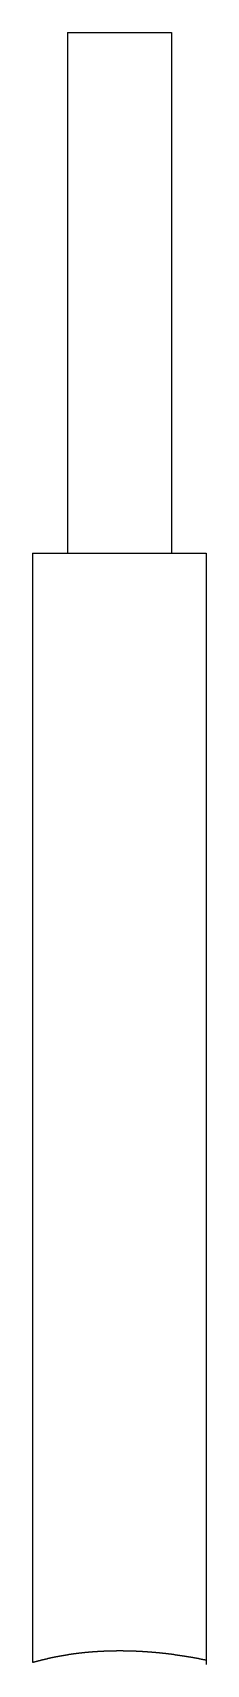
# Model space of a CAD drawing. Extents: x -442 to -171, y 52 to 247.
# Drawn here: x -344.65 to -343.65, y 173.74 to 183.15 of the extents above; entities that cross this region are included whole.
import ezdxf

# ---------------------------------------------------------------- set-up
doc = ezdxf.new("R2010")
doc.units = 0
doc.layers.get('0').update_dxf_attribs({"linetype": 'CONTINUOUS'})

msp = doc.modelspace()

# ---------------------------------------------------------------- linework, layer by layer
at = {"color": 7, "linetype": 'CONTINUOUS'}
for p, q in [((-344.451, 183.1481), (-344.451, 180.1481)), ((-344.451, 183.1481), (-343.851, 183.1481)), ((-343.851, 183.1481), (-343.851, 180.1481)), ((-344.651, 180.1481), (-344.651, 173.754)), ((-344.651, 180.1481), (-343.651, 180.1481)), ((-343.651, 180.1481), (-343.651, 173.7439))]:
    msp.add_line(p, q, dxfattribs=at)
at = {"color": 7}
msp.add_polyline3d([(-343.6507, 173.7678, 0), (-343.6517, 173.7678, 0), (-343.6527, 173.7678, 0), (-343.6537, 173.7678, 0), (-343.6547, 173.7678, 0), (-343.6557, 173.7688, 0), (-343.6567, 173.7688, 0), (-343.6577, 173.7688, 0), (-343.6577, 173.7688, 0), (-343.6587, 173.7688, 0), (-343.6597, 173.7698, 0), (-343.6607, 173.7698, 0), (-343.6617, 173.7698, 0), (-343.6627, 173.7698, 0), (-343.6637, 173.7698, 0), (-343.6647, 173.7698, 0), (-343.6647, 173.7708, 0), (-343.6657, 173.7708, 0), (-343.6667, 173.7708, 0), (-343.6677, 173.7708, 0), (-343.6687, 173.7708, 0), (-343.6697, 173.7708, 0), (-343.6707, 173.7718, 0), (-343.6717, 173.7718, 0), (-343.6727, 173.7718, 0), (-343.6727, 173.7718, 0), (-343.6737, 173.7718, 0), (-343.6747, 173.7718, 0), (-343.6757, 173.7728, 0), (-343.6767, 173.7728, 0), (-343.6777, 173.7728, 0), (-343.6787, 173.7728, 0), (-343.6797, 173.7728, 0), (-343.6807, 173.7728, 0), (-343.6807, 173.7738, 0), (-343.6817, 173.7738, 0), (-343.6827, 173.7738, 0), (-343.6837, 173.7738, 0), (-343.6847, 173.7738, 0), (-343.6857, 173.7748, 0), (-343.6867, 173.7748, 0), (-343.6877, 173.7748, 0), (-343.6887, 173.7748, 0), (-343.6887, 173.7748, 0), (-343.6897, 173.7748, 0), (-343.6907, 173.7758, 0), (-343.6917, 173.7758, 0), (-343.6927, 173.7758, 0), (-343.6937, 173.7758, 0), (-343.6947, 173.7758, 0), (-343.6957, 173.7758, 0), (-343.6957, 173.7768, 0), (-343.6967, 173.7768, 0), (-343.6977, 173.7768, 0), (-343.6987, 173.7768, 0), (-343.6997, 173.7768, 0), (-343.7007, 173.7768, 0), (-343.7017, 173.7778, 0), (-343.7027, 173.7778, 0), (-343.7037, 173.7778, 0), (-343.7037, 173.7778, 0), (-343.7047, 173.7778, 0), (-343.7057, 173.7778, 0), (-343.7067, 173.7788, 0), (-343.7077, 173.7788, 0), (-343.7087, 173.7788, 0), (-343.7097, 173.7788, 0), (-343.7107, 173.7788, 0), (-343.7117, 173.7788, 0), (-343.7117, 173.7788, 0), (-343.7127, 173.7798, 0), (-343.7137, 173.7798, 0), (-343.7147, 173.7798, 0), (-343.7157, 173.7798, 0), (-343.7167, 173.7798, 0), (-343.7177, 173.7798, 0), (-343.7187, 173.7808, 0), (-343.7197, 173.7808, 0), (-343.7197, 173.7808, 0), (-343.7207, 173.7808, 0), (-343.7217, 173.7808, 0), (-343.7227, 173.7808, 0), (-343.7237, 173.7818, 0), (-343.7247, 173.7818, 0), (-343.7257, 173.7818, 0), (-343.7267, 173.7818, 0), (-343.7277, 173.7818, 0), (-343.7277, 173.7818, 0), (-343.7287, 173.7828, 0), (-343.7297, 173.7828, 0), (-343.7307, 173.7828, 0), (-343.7317, 173.7828, 0), (-343.7327, 173.7828, 0), (-343.7337, 173.7828, 0), (-343.7347, 173.7828, 0), (-343.7357, 173.7838, 0), (-343.7357, 173.7838, 0), (-343.7367, 173.7838, 0), (-343.7377, 173.7838, 0), (-343.7387, 173.7838, 0), (-343.7397, 173.7838, 0), (-343.7407, 173.7848, 0), (-343.7417, 173.7848, 0), (-343.7427, 173.7848, 0), (-343.7437, 173.7848, 0), (-343.7437, 173.7848, 0), (-343.7447, 173.7848, 0), (-343.7457, 173.7848, 0), (-343.7467, 173.7858, 0), (-343.7477, 173.7858, 0), (-343.7487, 173.7858, 0), (-343.7497, 173.7858, 0), (-343.7507, 173.7858, 0), (-343.7517, 173.7858, 0), (-343.7517, 173.7858, 0), (-343.7527, 173.7868, 0), (-343.7537, 173.7868, 0), (-343.7547, 173.7868, 0), (-343.7557, 173.7868, 0), (-343.7567, 173.7868, 0), (-343.7577, 173.7868, 0), (-343.7587, 173.7878, 0), (-343.7597, 173.7878, 0), (-343.7597, 173.7878, 0), (-343.7607, 173.7878, 0), (-343.7617, 173.7878, 0), (-343.7627, 173.7878, 0), (-343.7637, 173.7878, 0), (-343.7647, 173.7888, 0), (-343.7657, 173.7888, 0), (-343.7667, 173.7888, 0), (-343.7677, 173.7888, 0), (-343.7677, 173.7888, 0), (-343.7687, 173.7888, 0), (-343.7697, 173.7888, 0), (-343.7707, 173.7898, 0), (-343.7717, 173.7898, 0), (-343.7727, 173.7898, 0), (-343.7737, 173.7898, 0), (-343.7747, 173.7898, 0), (-343.7757, 173.7898, 0), (-343.7767, 173.7898, 0), (-343.7767, 173.7908, 0), (-343.7777, 173.7908, 0), (-343.7787, 173.7908, 0), (-343.7797, 173.7908, 0), (-343.7807, 173.7908, 0), (-343.7817, 173.7908, 0), (-343.7827, 173.7908, 0), (-343.7837, 173.7918, 0), (-343.7847, 173.7918, 0), (-343.7847, 173.7918, 0), (-343.7857, 173.7918, 0), (-343.7867, 173.7918, 0), (-343.7877, 173.7918, 0), (-343.7887, 173.7918, 0), (-343.7897, 173.7928, 0), (-343.7907, 173.7928, 0), (-343.7917, 173.7928, 0), (-343.7927, 173.7928, 0), (-343.7927, 173.7928, 0), (-343.7937, 173.7928, 0), (-343.7947, 173.7928, 0), (-343.7957, 173.7938, 0), (-343.7967, 173.7938, 0), (-343.7977, 173.7938, 0), (-343.7987, 173.7938, 0), (-343.7997, 173.7938, 0), (-343.8007, 173.7938, 0), (-343.8007, 173.7938, 0), (-343.8017, 173.7938, 0), (-343.8027, 173.7948, 0), (-343.8037, 173.7948, 0), (-343.8047, 173.7948, 0), (-343.8057, 173.7948, 0), (-343.8067, 173.7948, 0), (-343.8077, 173.7948, 0), (-343.8087, 173.7948, 0), (-343.8097, 173.7958, 0), (-343.8097, 173.7958, 0), (-343.8107, 173.7958, 0), (-343.8117, 173.7958, 0), (-343.8127, 173.7958, 0), (-343.8137, 173.7958, 0), (-343.8147, 173.7958, 0), (-343.8157, 173.7958, 0), (-343.8167, 173.7968, 0), (-343.8177, 173.7968, 0), (-343.8177, 173.7968, 0), (-343.8187, 173.7968, 0), (-343.8197, 173.7968, 0), (-343.8207, 173.7968, 0), (-343.8217, 173.7968, 0), (-343.8227, 173.7968, 0), (-343.8237, 173.7978, 0), (-343.8247, 173.7978, 0), (-343.8257, 173.7978, 0), (-343.8257, 173.7978, 0), (-343.8267, 173.7978, 0), (-343.8277, 173.7978, 0), (-343.8287, 173.7978, 0), (-343.8297, 173.7978, 0), (-343.8307, 173.7988, 0), (-343.8317, 173.7988, 0), (-343.8327, 173.7988, 0), (-343.8337, 173.7988, 0), (-343.8347, 173.7988, 0), (-343.8347, 173.7988, 0), (-343.8357, 173.7988, 0), (-343.8367, 173.7988, 0), (-343.8377, 173.7998, 0), (-343.8387, 173.7998, 0), (-343.8397, 173.7998, 0), (-343.8407, 173.7998, 0), (-343.8417, 173.7998, 0), (-343.8427, 173.7998, 0), (-343.8427, 173.7998, 0), (-343.8437, 173.7998, 0), (-343.8447, 173.8008, 0), (-343.8457, 173.8008, 0), (-343.8467, 173.8008, 0), (-343.8477, 173.8008, 0), (-343.8487, 173.8008, 0), (-343.8497, 173.8008, 0), (-343.8507, 173.8008, 0), (-343.8517, 173.8008, 0), (-343.8517, 173.8018, 0), (-343.8527, 173.8018, 0), (-343.8537, 173.8018, 0), (-343.8547, 173.8018, 0), (-343.8557, 173.8018, 0), (-343.8567, 173.8018, 0), (-343.8577, 173.8018, 0), (-343.8587, 173.8018, 0), (-343.8597, 173.8018, 0), (-343.8597, 173.8028, 0), (-343.8607, 173.8028, 0), (-343.8617, 173.8028, 0), (-343.8627, 173.8028, 0), (-343.8637, 173.8028, 0), (-343.8647, 173.8028, 0), (-343.8657, 173.8028, 0), (-343.8667, 173.8028, 0), (-343.8677, 173.8028, 0), (-343.8687, 173.8038, 0), (-343.8687, 173.8038, 0), (-343.8697, 173.8038, 0), (-343.8707, 173.8038, 0), (-343.8717, 173.8038, 0), (-343.8727, 173.8038, 0), (-343.8737, 173.8038, 0), (-343.8747, 173.8038, 0), (-343.8757, 173.8038, 0), (-343.8767, 173.8048, 0), (-343.8767, 173.8048, 0), (-343.8777, 173.8048, 0), (-343.8787, 173.8048, 0), (-343.8797, 173.8048, 0), (-343.8807, 173.8048, 0), (-343.8817, 173.8048, 0), (-343.8827, 173.8048, 0), (-343.8837, 173.8048, 0), (-343.8847, 173.8058, 0), (-343.8857, 173.8058, 0), (-343.8857, 173.8058, 0), (-343.8867, 173.8058, 0), (-343.8877, 173.8058, 0), (-343.8887, 173.8058, 0), (-343.8897, 173.8058, 0), (-343.8907, 173.8058, 0), (-343.8917, 173.8058, 0), (-343.8927, 173.8058, 0), (-343.8937, 173.8068, 0), (-343.8947, 173.8068, 0), (-343.8947, 173.8068, 0), (-343.8957, 173.8068, 0), (-343.8967, 173.8068, 0), (-343.8977, 173.8068, 0), (-343.8987, 173.8068, 0), (-343.8997, 173.8068, 0), (-343.9007, 173.8068, 0), (-343.9017, 173.8068, 0), (-343.9027, 173.8078, 0), (-343.9027, 173.8078, 0), (-343.9037, 173.8078, 0), (-343.9047, 173.8078, 0), (-343.9057, 173.8078, 0), (-343.9067, 173.8078, 0), (-343.9077, 173.8078, 0), (-343.9087, 173.8078, 0), (-343.9097, 173.8078, 0), (-343.9107, 173.8078, 0), (-343.9117, 173.8088, 0), (-343.9117, 173.8088, 0), (-343.9127, 173.8088, 0), (-343.9137, 173.8088, 0), (-343.9147, 173.8088, 0), (-343.9157, 173.8088, 0), (-343.9167, 173.8088, 0), (-343.9177, 173.8088, 0), (-343.9187, 173.8088, 0), (-343.9197, 173.8088, 0), (-343.9207, 173.8088, 0), (-343.9207, 173.8098, 0), (-343.9217, 173.8098, 0), (-343.9227, 173.8098, 0), (-343.9237, 173.8098, 0), (-343.9247, 173.8098, 0), (-343.9257, 173.8098, 0), (-343.9267, 173.8098, 0), (-343.9277, 173.8098, 0), (-343.9287, 173.8098, 0), (-343.9297, 173.8098, 0), (-343.9297, 173.8098, 0), (-343.9307, 173.8108, 0), (-343.9317, 173.8108, 0), (-343.9327, 173.8108, 0), (-343.9337, 173.8108, 0), (-343.9347, 173.8108, 0), (-343.9357, 173.8108, 0), (-343.9367, 173.8108, 0), (-343.9377, 173.8108, 0), (-343.9377, 173.8108, 0), (-343.9387, 173.8108, 0), (-343.9397, 173.8108, 0), (-343.9407, 173.8118, 0), (-343.9417, 173.8118, 0), (-343.9427, 173.8118, 0), (-343.9437, 173.8118, 0), (-343.9447, 173.8118, 0), (-343.9457, 173.8118, 0), (-343.9467, 173.8118, 0), (-343.9467, 173.8118, 0), (-343.9477, 173.8118, 0), (-343.9487, 173.8118, 0), (-343.9497, 173.8118, 0), (-343.9507, 173.8118, 0), (-343.9517, 173.8128, 0), (-343.9527, 173.8128, 0), (-343.9537, 173.8128, 0), (-343.9547, 173.8128, 0), (-343.9557, 173.8128, 0), (-343.9557, 173.8128, 0), (-343.9567, 173.8128, 0), (-343.9577, 173.8128, 0), (-343.9587, 173.8128, 0), (-343.9597, 173.8128, 0), (-343.9607, 173.8128, 0), (-343.9617, 173.8128, 0), (-343.9627, 173.8128, 0), (-343.9637, 173.8138, 0), (-343.9647, 173.8138, 0), (-343.9647, 173.8138, 0), (-343.9657, 173.8138, 0), (-343.9667, 173.8138, 0), (-343.9677, 173.8138, 0), (-343.9687, 173.8138, 0), (-343.9697, 173.8138, 0), (-343.9707, 173.8138, 0), (-343.9717, 173.8138, 0), (-343.9727, 173.8138, 0), (-343.9737, 173.8138, 0), (-343.9737, 173.8138, 0), (-343.9747, 173.8148, 0), (-343.9757, 173.8148, 0), (-343.9767, 173.8148, 0), (-343.9777, 173.8148, 0), (-343.9787, 173.8148, 0), (-343.9797, 173.8148, 0), (-343.9807, 173.8148, 0), (-343.9817, 173.8148, 0), (-343.9827, 173.8148, 0), (-343.9827, 173.8148, 0), (-343.9837, 173.8148, 0), (-343.9847, 173.8148, 0), (-343.9857, 173.8148, 0), (-343.9867, 173.8148, 0), (-343.9877, 173.8148, 0), (-343.9887, 173.8158, 0), (-343.9897, 173.8158, 0), (-343.9907, 173.8158, 0), (-343.9917, 173.8158, 0), (-343.9917, 173.8158, 0), (-343.9927, 173.8158, 0), (-343.9937, 173.8158, 0), (-343.9947, 173.8158, 0), (-343.9957, 173.8158, 0), (-343.9967, 173.8158, 0), (-343.9977, 173.8158, 0), (-343.9987, 173.8158, 0), (-343.9997, 173.8158, 0), (-344.0007, 173.8158, 0), (-344.0007, 173.8158, 0), (-344.0017, 173.8168, 0), (-344.0027, 173.8168, 0), (-344.0037, 173.8168, 0), (-344.0047, 173.8168, 0), (-344.0057, 173.8168, 0), (-344.0067, 173.8168, 0), (-344.0077, 173.8168, 0), (-344.0087, 173.8168, 0), (-344.0097, 173.8168, 0), (-344.0097, 173.8168, 0), (-344.0107, 173.8168, 0), (-344.0117, 173.8168, 0), (-344.0127, 173.8168, 0), (-344.0137, 173.8168, 0), (-344.0147, 173.8168, 0), (-344.0157, 173.8168, 0), (-344.0167, 173.8168, 0), (-344.0177, 173.8178, 0), (-344.0187, 173.8178, 0), (-344.0187, 173.8178, 0), (-344.0197, 173.8178, 0), (-344.0207, 173.8178, 0), (-344.0217, 173.8178, 0), (-344.0227, 173.8178, 0), (-344.0237, 173.8178, 0), (-344.0247, 173.8178, 0), (-344.0257, 173.8178, 0), (-344.0267, 173.8178, 0), (-344.0277, 173.8178, 0), (-344.0277, 173.8178, 0), (-344.0287, 173.8178, 0), (-344.0297, 173.8178, 0), (-344.0307, 173.8178, 0), (-344.0317, 173.8178, 0), (-344.0327, 173.8178, 0), (-344.0337, 173.8178, 0), (-344.0347, 173.8178, 0), (-344.0357, 173.8188, 0), (-344.0367, 173.8188, 0), (-344.0367, 173.8188, 0), (-344.0377, 173.8188, 0), (-344.0387, 173.8188, 0), (-344.0397, 173.8188, 0), (-344.0407, 173.8188, 0), (-344.0417, 173.8188, 0), (-344.0427, 173.8188, 0), (-344.0437, 173.8188, 0), (-344.0447, 173.8188, 0), (-344.0457, 173.8188, 0), (-344.0467, 173.8188, 0), (-344.0467, 173.8188, 0), (-344.0477, 173.8188, 0), (-344.0487, 173.8188, 0), (-344.0497, 173.8188, 0), (-344.0507, 173.8188, 0), (-344.0517, 173.8188, 0), (-344.0527, 173.8188, 0), (-344.0537, 173.8188, 0), (-344.0547, 173.8188, 0), (-344.0557, 173.8188, 0), (-344.0557, 173.8198, 0), (-344.0567, 173.8198, 0), (-344.0577, 173.8198, 0), (-344.0587, 173.8198, 0), (-344.0597, 173.8198, 0), (-344.0607, 173.8198, 0), (-344.0617, 173.8198, 0), (-344.0627, 173.8198, 0), (-344.0637, 173.8198, 0), (-344.0647, 173.8198, 0), (-344.0647, 173.8198, 0), (-344.0657, 173.8198, 0), (-344.0667, 173.8198, 0), (-344.0677, 173.8198, 0), (-344.0687, 173.8198, 0), (-344.0697, 173.8198, 0), (-344.0707, 173.8198, 0), (-344.0717, 173.8198, 0), (-344.0727, 173.8198, 0), (-344.0737, 173.8198, 0), (-344.0737, 173.8198, 0), (-344.0747, 173.8198, 0), (-344.0757, 173.8198, 0), (-344.0767, 173.8198, 0), (-344.0777, 173.8198, 0), (-344.0787, 173.8198, 0), (-344.0797, 173.8198, 0), (-344.0807, 173.8198, 0), (-344.0817, 173.8198, 0), (-344.0827, 173.8208, 0), (-344.0827, 173.8208, 0), (-344.0837, 173.8208, 0), (-344.0847, 173.8208, 0), (-344.0857, 173.8208, 0), (-344.0867, 173.8208, 0), (-344.0877, 173.8208, 0), (-344.0887, 173.8208, 0), (-344.0897, 173.8208, 0), (-344.0907, 173.8208, 0), (-344.0917, 173.8208, 0), (-344.0917, 173.8208, 0), (-344.0927, 173.8208, 0), (-344.0937, 173.8208, 0), (-344.0947, 173.8208, 0), (-344.0957, 173.8208, 0), (-344.0967, 173.8208, 0), (-344.0977, 173.8208, 0), (-344.0987, 173.8208, 0), (-344.0997, 173.8208, 0), (-344.1007, 173.8208, 0), (-344.1017, 173.8208, 0), (-344.1017, 173.8208, 0), (-344.1027, 173.8208, 0), (-344.1037, 173.8208, 0), (-344.1047, 173.8208, 0), (-344.1057, 173.8208, 0), (-344.1067, 173.8208, 0), (-344.1077, 173.8208, 0), (-344.1087, 173.8208, 0), (-344.1097, 173.8208, 0), (-344.1107, 173.8208, 0), (-344.1107, 173.8208, 0), (-344.1117, 173.8208, 0), (-344.1127, 173.8208, 0), (-344.1137, 173.8208, 0), (-344.1147, 173.8208, 0), (-344.1157, 173.8208, 0), (-344.1167, 173.8208, 0), (-344.1177, 173.8208, 0), (-344.1187, 173.8208, 0), (-344.1197, 173.8208, 0), (-344.1197, 173.8208, 0), (-344.1207, 173.8208, 0), (-344.1217, 173.8208, 0), (-344.1227, 173.8208, 0), (-344.1237, 173.8208, 0), (-344.1247, 173.8208, 0), (-344.1257, 173.8208, 0), (-344.1267, 173.8208, 0), (-344.1277, 173.8208, 0), (-344.1287, 173.8208, 0), (-344.1287, 173.8208, 0), (-344.1297, 173.8218, 0), (-344.1307, 173.8218, 0), (-344.1317, 173.8218, 0), (-344.1327, 173.8218, 0), (-344.1337, 173.8218, 0), (-344.1347, 173.8218, 0), (-344.1357, 173.8218, 0), (-344.1367, 173.8218, 0), (-344.1377, 173.8218, 0), (-344.1387, 173.8218, 0), (-344.1387, 173.8218, 0), (-344.1397, 173.8218, 0), (-344.1407, 173.8218, 0), (-344.1417, 173.8218, 0), (-344.1427, 173.8218, 0), (-344.1437, 173.8218, 0), (-344.1447, 173.8218, 0), (-344.1457, 173.8218, 0), (-344.1467, 173.8218, 0), (-344.1477, 173.8218, 0), (-344.1477, 173.8218, 0), (-344.1487, 173.8218, 0), (-344.1497, 173.8218, 0), (-344.1507, 173.8218, 0), (-344.1517, 173.8218, 0), (-344.1527, 173.8218, 0), (-344.1537, 173.8218, 0), (-344.1547, 173.8218, 0), (-344.1557, 173.8218, 0), (-344.1567, 173.8218, 0), (-344.1567, 173.8218, 0), (-344.1577, 173.8218, 0), (-344.1587, 173.8218, 0), (-344.1597, 173.8218, 0), (-344.1607, 173.8218, 0), (-344.1617, 173.8218, 0), (-344.1627, 173.8218, 0), (-344.1637, 173.8218, 0), (-344.1647, 173.8218, 0), (-344.1657, 173.8218, 0), (-344.1657, 173.8218, 0), (-344.1667, 173.8218, 0), (-344.1677, 173.8218, 0), (-344.1687, 173.8218, 0), (-344.1697, 173.8208, 0), (-344.1707, 173.8208, 0), (-344.1717, 173.8208, 0), (-344.1727, 173.8208, 0), (-344.1737, 173.8208, 0), (-344.1747, 173.8208, 0), (-344.1757, 173.8208, 0), (-344.1757, 173.8208, 0), (-344.1767, 173.8208, 0), (-344.1777, 173.8208, 0), (-344.1787, 173.8208, 0), (-344.1797, 173.8208, 0), (-344.1807, 173.8208, 0), (-344.1817, 173.8208, 0), (-344.1827, 173.8208, 0), (-344.1837, 173.8208, 0), (-344.1847, 173.8208, 0), (-344.1847, 173.8208, 0), (-344.1857, 173.8208, 0), (-344.1867, 173.8208, 0), (-344.1877, 173.8208, 0), (-344.1887, 173.8208, 0), (-344.1897, 173.8208, 0), (-344.1907, 173.8208, 0), (-344.1917, 173.8208, 0), (-344.1927, 173.8208, 0), (-344.1937, 173.8208, 0), (-344.1937, 173.8208, 0), (-344.1947, 173.8208, 0), (-344.1957, 173.8208, 0), (-344.1967, 173.8208, 0), (-344.1977, 173.8208, 0), (-344.1987, 173.8208, 0), (-344.1997, 173.8208, 0), (-344.2007, 173.8208, 0), (-344.2017, 173.8208, 0), (-344.2027, 173.8208, 0), (-344.2027, 173.8208, 0), (-344.2037, 173.8208, 0), (-344.2047, 173.8208, 0), (-344.2057, 173.8208, 0), (-344.2067, 173.8208, 0), (-344.2077, 173.8208, 0), (-344.2087, 173.8208, 0), (-344.2097, 173.8208, 0), (-344.2107, 173.8208, 0), (-344.2117, 173.8208, 0), (-344.2127, 173.8208, 0), (-344.2127, 173.8208, 0), (-344.2137, 173.8208, 0), (-344.2147, 173.8208, 0), (-344.2157, 173.8208, 0), (-344.2167, 173.8198, 0), (-344.2177, 173.8198, 0), (-344.2187, 173.8198, 0), (-344.2197, 173.8198, 0), (-344.2207, 173.8198, 0), (-344.2217, 173.8198, 0), (-344.2217, 173.8198, 0), (-344.2227, 173.8198, 0), (-344.2237, 173.8198, 0), (-344.2247, 173.8198, 0), (-344.2257, 173.8198, 0), (-344.2267, 173.8198, 0), (-344.2277, 173.8198, 0), (-344.2287, 173.8198, 0), (-344.2297, 173.8198, 0), (-344.2307, 173.8198, 0), (-344.2307, 173.8198, 0), (-344.2317, 173.8198, 0), (-344.2327, 173.8198, 0), (-344.2337, 173.8198, 0), (-344.2347, 173.8198, 0), (-344.2357, 173.8198, 0), (-344.2367, 173.8198, 0), (-344.2377, 173.8198, 0), (-344.2387, 173.8198, 0), (-344.2397, 173.8198, 0), (-344.2397, 173.8198, 0), (-344.2407, 173.8198, 0), (-344.2417, 173.8198, 0), (-344.2427, 173.8188, 0), (-344.2437, 173.8188, 0), (-344.2447, 173.8188, 0), (-344.2457, 173.8188, 0), (-344.2467, 173.8188, 0), (-344.2477, 173.8188, 0), (-344.2487, 173.8188, 0), (-344.2487, 173.8188, 0), (-344.2497, 173.8188, 0), (-344.2507, 173.8188, 0), (-344.2517, 173.8188, 0), (-344.2527, 173.8188, 0), (-344.2537, 173.8188, 0), (-344.2547, 173.8188, 0), (-344.2557, 173.8188, 0), (-344.2567, 173.8188, 0), (-344.2577, 173.8188, 0), (-344.2577, 173.8188, 0), (-344.2587, 173.8188, 0), (-344.2597, 173.8188, 0), (-344.2607, 173.8188, 0), (-344.2617, 173.8178, 0), (-344.2627, 173.8178, 0), (-344.2637, 173.8178, 0), (-344.2647, 173.8178, 0), (-344.2657, 173.8178, 0), (-344.2667, 173.8178, 0), (-344.2677, 173.8178, 0), (-344.2677, 173.8178, 0), (-344.2687, 173.8178, 0), (-344.2697, 173.8178, 0), (-344.2707, 173.8178, 0), (-344.2717, 173.8178, 0), (-344.2727, 173.8178, 0), (-344.2737, 173.8178, 0), (-344.2747, 173.8178, 0), (-344.2757, 173.8178, 0), (-344.2767, 173.8178, 0), (-344.2767, 173.8178, 0), (-344.2777, 173.8178, 0), (-344.2787, 173.8168, 0), (-344.2797, 173.8168, 0), (-344.2807, 173.8168, 0), (-344.2817, 173.8168, 0), (-344.2827, 173.8168, 0), (-344.2837, 173.8168, 0), (-344.2847, 173.8168, 0), (-344.2857, 173.8168, 0), (-344.2857, 173.8168, 0), (-344.2867, 173.8168, 0), (-344.2877, 173.8168, 0), (-344.2887, 173.8168, 0), (-344.2897, 173.8168, 0), (-344.2907, 173.8168, 0), (-344.2917, 173.8168, 0), (-344.2927, 173.8168, 0), (-344.2937, 173.8158, 0), (-344.2947, 173.8158, 0), (-344.2947, 173.8158, 0), (-344.2957, 173.8158, 0), (-344.2967, 173.8158, 0), (-344.2977, 173.8158, 0), (-344.2987, 173.8158, 0), (-344.2997, 173.8158, 0), (-344.3007, 173.8158, 0), (-344.3017, 173.8158, 0), (-344.3027, 173.8158, 0), (-344.3037, 173.8158, 0), (-344.3037, 173.8158, 0), (-344.3047, 173.8158, 0), (-344.3057, 173.8158, 0), (-344.3067, 173.8148, 0), (-344.3077, 173.8148, 0), (-344.3087, 173.8148, 0), (-344.3097, 173.8148, 0), (-344.3107, 173.8148, 0), (-344.3117, 173.8148, 0), (-344.3127, 173.8148, 0), (-344.3127, 173.8148, 0), (-344.3137, 173.8148, 0), (-344.3147, 173.8148, 0), (-344.3157, 173.8148, 0), (-344.3167, 173.8148, 0), (-344.3177, 173.8148, 0), (-344.3187, 173.8138, 0), (-344.3197, 173.8138, 0), (-344.3207, 173.8138, 0), (-344.3217, 173.8138, 0), (-344.3217, 173.8138, 0), (-344.3227, 173.8138, 0), (-344.3237, 173.8138, 0), (-344.3247, 173.8138, 0), (-344.3257, 173.8138, 0), (-344.3267, 173.8138, 0), (-344.3277, 173.8138, 0), (-344.3287, 173.8138, 0), (-344.3297, 173.8138, 0), (-344.3297, 173.8128, 0), (-344.3307, 173.8128, 0), (-344.3317, 173.8128, 0), (-344.3327, 173.8128, 0), (-344.3337, 173.8128, 0), (-344.3347, 173.8128, 0), (-344.3357, 173.8128, 0), (-344.3367, 173.8128, 0), (-344.3377, 173.8128, 0), (-344.3387, 173.8128, 0), (-344.3387, 173.8128, 0), (-344.3397, 173.8128, 0), (-344.3407, 173.8118, 0), (-344.3417, 173.8118, 0), (-344.3427, 173.8118, 0), (-344.3437, 173.8118, 0), (-344.3447, 173.8118, 0), (-344.3457, 173.8118, 0), (-344.3467, 173.8118, 0), (-344.3477, 173.8118, 0), (-344.3477, 173.8118, 0), (-344.3487, 173.8118, 0), (-344.3497, 173.8118, 0), (-344.3507, 173.8108, 0), (-344.3517, 173.8108, 0), (-344.3527, 173.8108, 0), (-344.3537, 173.8108, 0), (-344.3547, 173.8108, 0), (-344.3557, 173.8108, 0), (-344.3567, 173.8108, 0), (-344.3567, 173.8108, 0), (-344.3577, 173.8108, 0), (-344.3587, 173.8108, 0), (-344.3597, 173.8108, 0), (-344.3607, 173.8098, 0), (-344.3617, 173.8098, 0), (-344.3627, 173.8098, 0), (-344.3637, 173.8098, 0), (-344.3647, 173.8098, 0), (-344.3657, 173.8098, 0), (-344.3657, 173.8098, 0), (-344.3667, 173.8098, 0), (-344.3677, 173.8098, 0), (-344.3687, 173.8098, 0), (-344.3697, 173.8088, 0), (-344.3707, 173.8088, 0), (-344.3717, 173.8088, 0), (-344.3727, 173.8088, 0), (-344.3737, 173.8088, 0), (-344.3737, 173.8088, 0), (-344.3747, 173.8088, 0), (-344.3757, 173.8088, 0), (-344.3767, 173.8088, 0), (-344.3777, 173.8078, 0), (-344.3787, 173.8078, 0), (-344.3797, 173.8078, 0), (-344.3807, 173.8078, 0), (-344.3817, 173.8078, 0), (-344.3827, 173.8078, 0), (-344.3827, 173.8078, 0), (-344.3837, 173.8078, 0), (-344.3847, 173.8078, 0), (-344.3857, 173.8078, 0), (-344.3867, 173.8068, 0), (-344.3877, 173.8068, 0), (-344.3887, 173.8068, 0), (-344.3897, 173.8068, 0), (-344.3907, 173.8068, 0), (-344.3917, 173.8068, 0), (-344.3917, 173.8068, 0), (-344.3927, 173.8068, 0), (-344.3937, 173.8068, 0), (-344.3947, 173.8058, 0), (-344.3957, 173.8058, 0), (-344.3967, 173.8058, 0), (-344.3977, 173.8058, 0), (-344.3987, 173.8058, 0), (-344.3997, 173.8058, 0), (-344.3997, 173.8058, 0), (-344.4007, 173.8058, 0), (-344.4017, 173.8048, 0), (-344.4027, 173.8048, 0), (-344.4037, 173.8048, 0), (-344.4047, 173.8048, 0), (-344.4057, 173.8048, 0), (-344.4067, 173.8048, 0), (-344.4077, 173.8048, 0), (-344.4087, 173.8048, 0), (-344.4087, 173.8048, 0), (-344.4097, 173.8038, 0), (-344.4107, 173.8038, 0), (-344.4117, 173.8038, 0), (-344.4127, 173.8038, 0), (-344.4137, 173.8038, 0), (-344.4147, 173.8038, 0), (-344.4157, 173.8038, 0), (-344.4167, 173.8038, 0), (-344.4167, 173.8028, 0), (-344.4177, 173.8028, 0), (-344.4187, 173.8028, 0), (-344.4197, 173.8028, 0), (-344.4207, 173.8028, 0), (-344.4217, 173.8028, 0), (-344.4227, 173.8028, 0), (-344.4237, 173.8028, 0), (-344.4247, 173.8018, 0), (-344.4247, 173.8018, 0), (-344.4257, 173.8018, 0), (-344.4267, 173.8018, 0), (-344.4277, 173.8018, 0), (-344.4287, 173.8018, 0), (-344.4297, 173.8018, 0), (-344.4307, 173.8008, 0), (-344.4317, 173.8008, 0), (-344.4327, 173.8008, 0), (-344.4337, 173.8008, 0), (-344.4337, 173.8008, 0), (-344.4347, 173.8008, 0), (-344.4357, 173.8008, 0), (-344.4367, 173.8008, 0), (-344.4377, 173.7998, 0), (-344.4387, 173.7998, 0), (-344.4397, 173.7998, 0), (-344.4407, 173.7998, 0), (-344.4417, 173.7998, 0), (-344.4417, 173.7998, 0), (-344.4427, 173.7998, 0), (-344.4437, 173.7988, 0), (-344.4447, 173.7988, 0), (-344.4457, 173.7988, 0), (-344.4467, 173.7988, 0), (-344.4477, 173.7988, 0), (-344.4487, 173.7988, 0), (-344.4497, 173.7988, 0), (-344.4497, 173.7978, 0), (-344.4507, 173.7978, 0), (-344.4517, 173.7978, 0), (-344.4527, 173.7978, 0), (-344.4537, 173.7978, 0), (-344.4547, 173.7978, 0), (-344.4557, 173.7978, 0), (-344.4567, 173.7968, 0), (-344.4577, 173.7968, 0), (-344.4577, 173.7968, 0), (-344.4587, 173.7968, 0), (-344.4597, 173.7968, 0), (-344.4607, 173.7968, 0), (-344.4617, 173.7968, 0), (-344.4627, 173.7958, 0), (-344.4637, 173.7958, 0), (-344.4647, 173.7958, 0), (-344.4657, 173.7958, 0), (-344.4667, 173.7958, 0), (-344.4667, 173.7958, 0), (-344.4677, 173.7958, 0), (-344.4687, 173.7948, 0), (-344.4697, 173.7948, 0), (-344.4707, 173.7948, 0), (-344.4717, 173.7948, 0), (-344.4727, 173.7948, 0), (-344.4737, 173.7948, 0), (-344.4747, 173.7938, 0), (-344.4747, 173.7938, 0), (-344.4757, 173.7938, 0), (-344.4767, 173.7938, 0), (-344.4777, 173.7938, 0), (-344.4787, 173.7938, 0), (-344.4797, 173.7938, 0), (-344.4807, 173.7928, 0), (-344.4817, 173.7928, 0), (-344.4827, 173.7928, 0), (-344.4827, 173.7928, 0), (-344.4837, 173.7928, 0), (-344.4847, 173.7928, 0), (-344.4857, 173.7918, 0), (-344.4867, 173.7918, 0), (-344.4877, 173.7918, 0), (-344.4887, 173.7918, 0), (-344.4897, 173.7918, 0), (-344.4907, 173.7918, 0), (-344.4907, 173.7908, 0), (-344.4917, 173.7908, 0), (-344.4927, 173.7908, 0), (-344.4937, 173.7908, 0), (-344.4947, 173.7908, 0), (-344.4957, 173.7908, 0), (-344.4967, 173.7898, 0), (-344.4977, 173.7898, 0), (-344.4987, 173.7898, 0), (-344.4987, 173.7898, 0), (-344.4997, 173.7898, 0), (-344.5007, 173.7898, 0), (-344.5017, 173.7888, 0), (-344.5027, 173.7888, 0), (-344.5037, 173.7888, 0), (-344.5047, 173.7888, 0), (-344.5057, 173.7888, 0), (-344.5057, 173.7888, 0), (-344.5067, 173.7878, 0), (-344.5077, 173.7878, 0), (-344.5087, 173.7878, 0), (-344.5097, 173.7878, 0), (-344.5107, 173.7878, 0), (-344.5117, 173.7878, 0), (-344.5127, 173.7868, 0), (-344.5137, 173.7868, 0), (-344.5137, 173.7868, 0), (-344.5147, 173.7868, 0), (-344.5157, 173.7868, 0), (-344.5167, 173.7868, 0), (-344.5177, 173.7858, 0), (-344.5187, 173.7858, 0), (-344.5197, 173.7858, 0), (-344.5207, 173.7858, 0), (-344.5217, 173.7858, 0), (-344.5217, 173.7858, 0), (-344.5227, 173.7848, 0), (-344.5237, 173.7848, 0), (-344.5247, 173.7848, 0), (-344.5257, 173.7848, 0), (-344.5267, 173.7848, 0), (-344.5277, 173.7838, 0), (-344.5287, 173.7838, 0), (-344.5287, 173.7838, 0), (-344.5297, 173.7838, 0), (-344.5307, 173.7838, 0), (-344.5317, 173.7838, 0), (-344.5327, 173.7828, 0), (-344.5337, 173.7828, 0), (-344.5347, 173.7828, 0), (-344.5357, 173.7828, 0), (-344.5367, 173.7828, 0), (-344.5367, 173.7818, 0), (-344.5377, 173.7818, 0), (-344.5387, 173.7818, 0), (-344.5397, 173.7818, 0), (-344.5407, 173.7818, 0), (-344.5417, 173.7808, 0), (-344.5427, 173.7808, 0), (-344.5437, 173.7808, 0), (-344.5447, 173.7808, 0), (-344.5447, 173.7808, 0), (-344.5457, 173.7808, 0), (-344.5467, 173.7798, 0), (-344.5477, 173.7798, 0), (-344.5487, 173.7798, 0), (-344.5497, 173.7798, 0), (-344.5507, 173.7798, 0), (-344.5517, 173.7788, 0), (-344.5517, 173.7788, 0), (-344.5527, 173.7788, 0), (-344.5537, 173.7788, 0), (-344.5547, 173.7788, 0), (-344.5557, 173.7778, 0), (-344.5567, 173.7778, 0), (-344.5577, 173.7778, 0), (-344.5587, 173.7778, 0), (-344.5587, 173.7778, 0), (-344.5597, 173.7768, 0), (-344.5607, 173.7768, 0), (-344.5617, 173.7768, 0), (-344.5627, 173.7768, 0), (-344.5637, 173.7768, 0), (-344.5647, 173.7758, 0), (-344.5657, 173.7758, 0), (-344.5667, 173.7758, 0), (-344.5667, 173.7758, 0), (-344.5677, 173.7758, 0), (-344.5687, 173.7748, 0), (-344.5697, 173.7748, 0), (-344.5707, 173.7748, 0), (-344.5717, 173.7748, 0), (-344.5727, 173.7748, 0), (-344.5737, 173.7738, 0), (-344.5737, 173.7738, 0), (-344.5747, 173.7738, 0), (-344.5757, 173.7738, 0), (-344.5767, 173.7738, 0), (-344.5777, 173.7728, 0), (-344.5787, 173.7728, 0), (-344.5797, 173.7728, 0), (-344.5807, 173.7728, 0), (-344.5807, 173.7728, 0), (-344.5817, 173.7718, 0), (-344.5827, 173.7718, 0), (-344.5837, 173.7718, 0), (-344.5847, 173.7718, 0), (-344.5857, 173.7708, 0), (-344.5867, 173.7708, 0), (-344.5877, 173.7708, 0), (-344.5877, 173.7708, 0), (-344.5887, 173.7708, 0), (-344.5897, 173.7698, 0), (-344.5907, 173.7698, 0), (-344.5917, 173.7698, 0), (-344.5927, 173.7698, 0), (-344.5937, 173.7698, 0), (-344.5947, 173.7688, 0), (-344.5947, 173.7688, 0), (-344.5957, 173.7688, 0), (-344.5967, 173.7688, 0), (-344.5977, 173.7678, 0), (-344.5987, 173.7678, 0), (-344.5997, 173.7678, 0), (-344.6007, 173.7678, 0), (-344.6017, 173.7678, 0), (-344.6027, 173.7668, 0), (-344.6027, 173.7668, 0), (-344.6037, 173.7668, 0), (-344.6047, 173.7668, 0), (-344.6057, 173.7658, 0), (-344.6067, 173.7658, 0), (-344.6077, 173.7658, 0), (-344.6087, 173.7658, 0), (-344.6087, 173.7658, 0), (-344.6097, 173.7648, 0), (-344.6107, 173.7648, 0), (-344.6117, 173.7648, 0), (-344.6127, 173.7648, 0), (-344.6137, 173.7638, 0), (-344.6147, 173.7638, 0), (-344.6157, 173.7638, 0), (-344.6157, 173.7638, 0), (-344.6167, 173.7638, 0), (-344.6177, 173.7628, 0), (-344.6187, 173.7628, 0), (-344.6197, 173.7628, 0), (-344.6207, 173.7628, 0), (-344.6217, 173.7618, 0), (-344.6227, 173.7618, 0), (-344.6227, 173.7618, 0), (-344.6237, 173.7618, 0), (-344.6247, 173.7608, 0), (-344.6257, 173.7608, 0), (-344.6267, 173.7608, 0), (-344.6277, 173.7608, 0), (-344.6287, 173.7598, 0), (-344.6297, 173.7598, 0), (-344.6297, 173.7598, 0), (-344.6307, 173.7598, 0), (-344.6317, 173.7598, 0), (-344.6327, 173.7588, 0), (-344.6337, 173.7588, 0), (-344.6347, 173.7588, 0), (-344.6357, 173.7588, 0), (-344.6367, 173.7578, 0), (-344.6367, 173.7578, 0), (-344.6377, 173.7578, 0), (-344.6387, 173.7578, 0), (-344.6397, 173.7568, 0), (-344.6407, 173.7568, 0), (-344.6417, 173.7568, 0), (-344.6427, 173.7568, 0), (-344.6427, 173.7558, 0), (-344.6437, 173.7558, 0), (-344.6447, 173.7558, 0), (-344.6457, 173.7558, 0), (-344.6467, 173.7548, 0), (-344.6477, 173.7548, 0), (-344.6487, 173.7548, 0), (-344.6497, 173.7548, 0), (-344.6497, 173.7538, 0), (-344.6507, 173.7538, 0)], dxfattribs=at)

doc.saveas('drawing.dxf')
